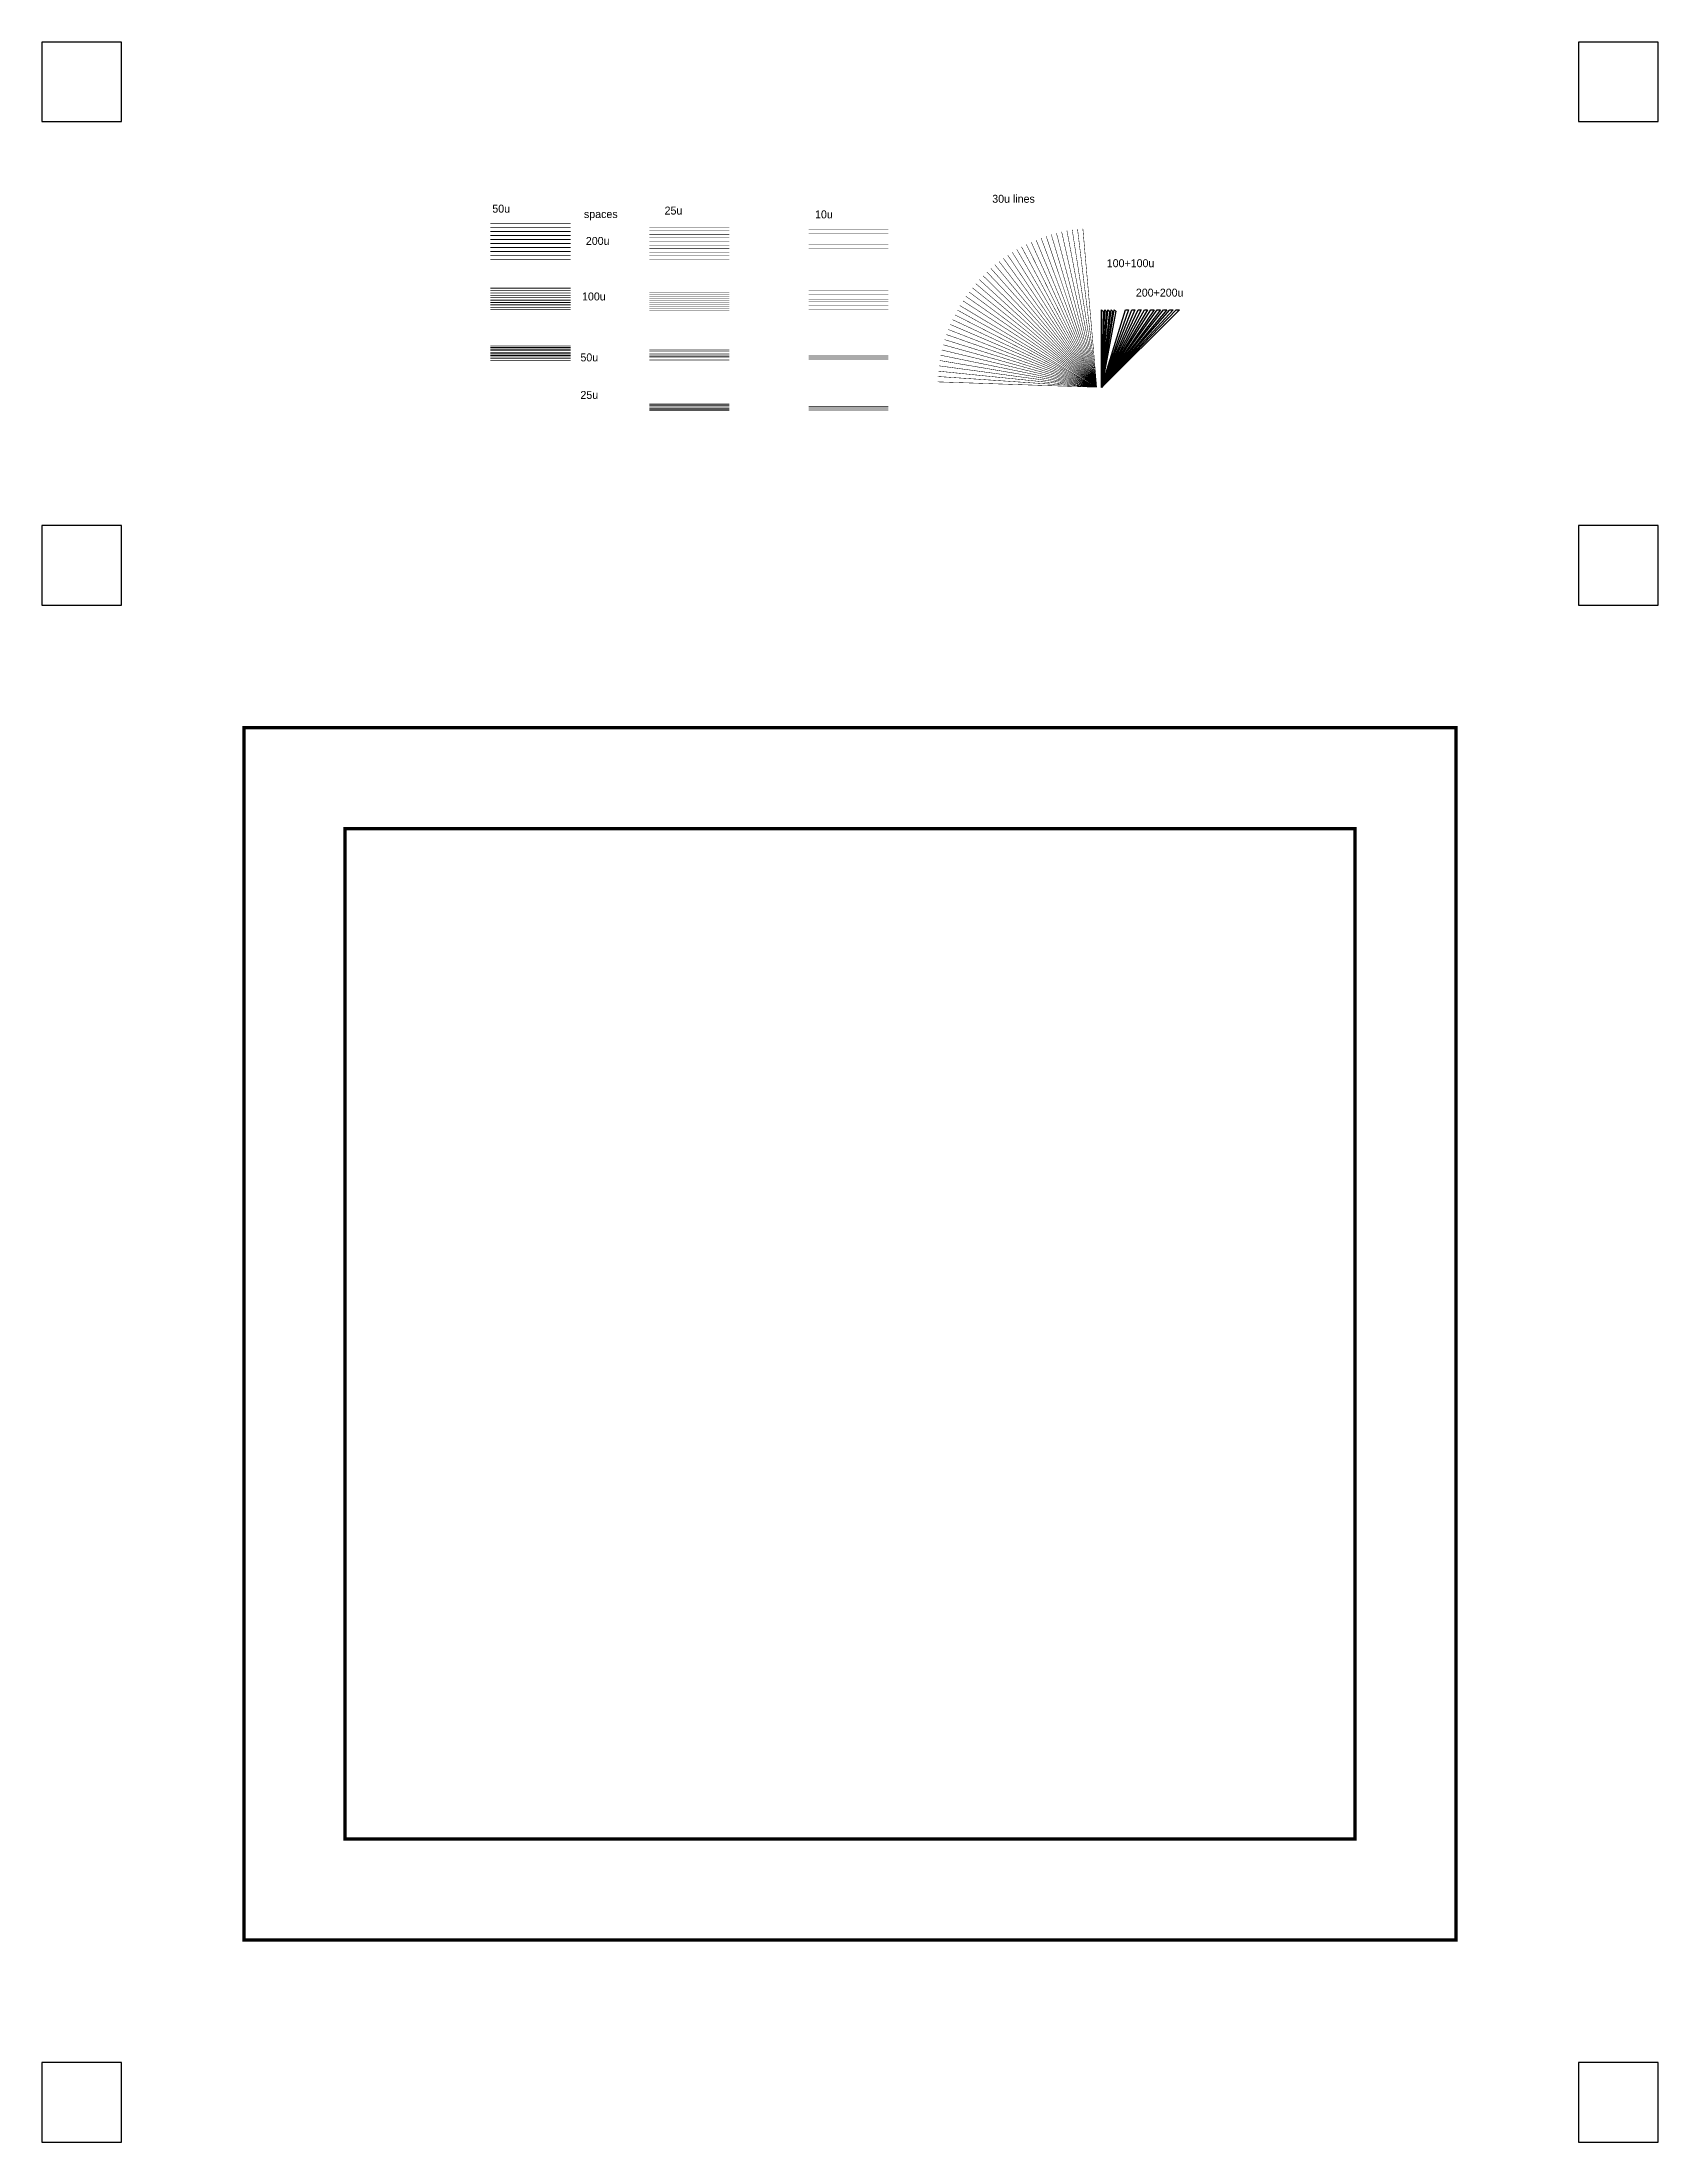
# Model space of a CAD drawing. Extents: x 210 to 215910, y 3135 to 279260.
# Drawn here: x 1697 to 103297, y 3135 to 135135 of the extents above; entities that cross this region are included whole.
import ezdxf
from ezdxf.enums import TextEntityAlignment as Align

# ---------------------------------------------------------------- set-up
doc = ezdxf.new("R2010")
doc.units = 0
doc.layers.add('MASK_CPG_', color=20, linetype='CONTINUOUS')

msp = doc.modelspace()

# ---------------------------------------------------------------- linework, layer by layer
at = {"layer": 'MASK_CPG_'}
for points in [[(1697, 130135), (6697, 130135), (6697, 135135), (1697, 135135)], [(98297, 130135), (103297, 130135), (103297, 135135), (98297, 135135)], [(68310, 113410), (69810, 118310), (70010, 118310)], [(68310, 113410), (68710, 118310), (68810, 118210)], [(68310, 113410), (68510, 118310), (68610, 118210)], [(68310, 113410), (68310, 118310), (68410, 118210)], [(68310, 113410), (70210, 118309), (70410, 118309)], [(68310, 113410), (68910, 118309), (69010, 118209)], [(68310, 113410), (70610, 118308), (70810, 118308)], [(68310, 113410), (69110, 118308), (69210, 118208)], [(68310, 113410), (71010, 118307), (71210, 118307)], [(68310, 113410), (71410, 118306), (71610, 118306)], [(68310, 113410), (71810, 118305), (72010, 118305)], [(68310, 113410), (72210, 118304), (72410, 118304)], [(68310, 113410), (72610, 118303), (72810, 118303)], [(68310, 113410), (73010, 118302), (73210, 118302)], [(1697, 99735), (6697, 99735), (6697, 104735), (1697, 104735)], [(98297, 99735), (103297, 99735), (103297, 104735), (98297, 104735)], [(1697, 3135), (6697, 3135), (6697, 8135), (1697, 8135)], [(98297, 3135), (103297, 3135), (103297, 8135), (98297, 8135)]]:
    msp.add_lwpolyline(points, close=True, dxfattribs=at)
for points, const_width in [([(34925, 123720), (29875, 123720)], 50), ([(34925, 123470), (29875, 123470)], 50), ([(34925, 123220), (29875, 123220)], 50), ([(34925, 122970), (29875, 122970)], 50), ([(44913, 123495), (39887, 123495)], 25), ([(44913, 123270), (39887, 123270)], 25), ([(44913, 123045), (39887, 123045)], 25), ([(44913, 122820), (39887, 122820)], 25), ([(54905, 123585), (49895, 123585)], 10), ([(54905, 123350), (49895, 123350)], 10), ([(54905, 123115), (49895, 123115)], 10), ([(54905, 122880), (49895, 122880)], 10), ([(64510, 122817), (68012, 113429)], 30), ([(64828, 122930), (68012, 113429)], 30), ([(65151, 123032), (68011, 113430)], 30), ([(65475, 123123), (68011, 113429)], 30), ([(65804, 123203), (68011, 113429)], 30), ([(66134, 123272), (68011, 113429)], 30), ([(66467, 123330), (68010, 113429)], 30), ([(66801, 123376), (68011, 113429)], 30), ([(67137, 123411), (68010, 113429)], 30), ([(34925, 122720), (29875, 122720)], 50), ([(34925, 122470), (29875, 122470)], 50), ([(34925, 122220), (29875, 122220)], 50), ([(34925, 121970), (29875, 121970)], 50), ([(34925, 121720), (29875, 121720)], 50), ([(34925, 121470), (29875, 121470)], 50), ([(44913, 122595), (39887, 122595)], 25), ([(44913, 122370), (39887, 122370)], 25), ([(44913, 122145), (39887, 122145)], 25), ([(44913, 121920), (39887, 121920)], 25), ([(44913, 121695), (39887, 121695)], 25), ([(44913, 121470), (39887, 121470)], 25), ([(54905, 122645), (49895, 122645)], 10), ([(54905, 122410), (49895, 122410)], 10), ([(54905, 122175), (49895, 122175)], 10), ([(54905, 121940), (49895, 121940)], 10), ([(54905, 121705), (49895, 121705)], 10), ([(54905, 121470), (49895, 121470)], 10), ([(62136, 121545), (68013, 113430)], 30), ([(62413, 121739), (68012, 113430)], 30), ([(62696, 121923), (68013, 113429)], 30), ([(62985, 122097), (68013, 113430)], 30), ([(63280, 122262), (68012, 113430)], 30), ([(63580, 122416), (68013, 113430)], 30), ([(63886, 122561), (68012, 113429)], 30), ([(64195, 122694), (68012, 113429)], 30), ([(60626, 120200), (68014, 113431)], 30), ([(60858, 120446), (68014, 113430)], 30), ([(61099, 120682), (68013, 113430)], 30), ([(61347, 120911), (68013, 113430)], 30), ([(61603, 121132), (68014, 113430)], 30), ([(61866, 121343), (68013, 113430)], 30), ([(34925, 119660), (29875, 119660)], 50), ([(34925, 119510), (29875, 119510)], 50), ([(34925, 119360), (29875, 119360)], 50), ([(34925, 119210), (29875, 119210)], 50), ([(34925, 119060), (29875, 119060)], 50), ([(34925, 118910), (29875, 118910)], 50), ([(44913, 119405), (39887, 119405)], 25), ([(44913, 119280), (39887, 119280)], 25), ([(44913, 119155), (39887, 119155)], 25), ([(44913, 119030), (39887, 119030)], 25), ([(44913, 118905), (39887, 118905)], 25), ([(54905, 119515), (49895, 119515)], 10), ([(54905, 119380), (49895, 119380)], 10), ([(54905, 119245), (49895, 119245)], 10), ([(54905, 119110), (49895, 119110)], 10), ([(54905, 118975), (49895, 118975)], 10), ([(54905, 118840), (49895, 118840)], 10), ([(59595, 118865), (68015, 113431)], 30), ([(59784, 119146), (68014, 113431)], 30), ([(59981, 119420), (68014, 113431)], 30), ([(60187, 119687), (68014, 113431)], 30), ([(60403, 119948), (68013, 113431)], 30), ([(34925, 118760), (29875, 118760)], 50), ([(34925, 118610), (29875, 118610)], 50), ([(34925, 118460), (29875, 118460)], 50), ([(34925, 118310), (29875, 118310)], 50), ([(44913, 118780), (39887, 118780)], 25), ([(44913, 118655), (39887, 118655)], 25), ([(44913, 118530), (39887, 118530)], 25), ([(44913, 118405), (39887, 118405)], 25), ([(44913, 118280), (39887, 118280)], 25), ([(54905, 118705), (49895, 118705)], 10), ([(54905, 118570), (49895, 118570)], 10), ([(54905, 118435), (49895, 118435)], 10), ([(54905, 118300), (49895, 118300)], 10), ([(58941, 117684), (68015, 113432)], 30), ([(59091, 117988), (68014, 113432)], 30), ([(59249, 118286), (68014, 113432)], 30), ([(59389, 118579), (67986, 113431)], 30), ([(58453, 116426), (68014, 113433)], 30), ([(58559, 116747), (68015, 113432)], 30), ([(58676, 117063), (68015, 113433)], 30), ([(58803, 117377), (68015, 113432)], 30), ([(34925, 116030), (29875, 116030)], 50), ([(34925, 115930), (29875, 115930)], 50), ([(34925, 115830), (29875, 115830)], 50), ([(34925, 115730), (29875, 115730)], 50), ([(34925, 115630), (29875, 115630)], 50), ([(34925, 115530), (29875, 115530)], 50), ([(34925, 115430), (29875, 115430)], 50), ([(34925, 115330), (29875, 115330)], 50), ([(34925, 115230), (29875, 115230)], 50), ([(34925, 115130), (29875, 115130)], 50), ([(44913, 115805), (39887, 115805)], 25), ([(44913, 115730), (39887, 115730)], 25), ([(44913, 115655), (39887, 115655)], 25), ([(44913, 115580), (39887, 115580)], 25), ([(44913, 115505), (39887, 115505)], 25), ([(44913, 115430), (39887, 115430)], 25), ([(44913, 115355), (39887, 115355)], 25), ([(44913, 115280), (39887, 115280)], 25), ([(44913, 115205), (39887, 115205)], 25), ([(44913, 115130), (39887, 115130)], 25), ([(54905, 115715), (49895, 115715)], 10), ([(54905, 115650), (49895, 115650)], 10), ([(54905, 115585), (49895, 115585)], 10), ([(54905, 115520), (49895, 115520)], 10), ([(54905, 115455), (49895, 115455)], 10), ([(54905, 115390), (49895, 115390)], 10), ([(54905, 115325), (49895, 115325)], 10), ([(54905, 115260), (49895, 115260)], 10), ([(54905, 115195), (49895, 115195)], 10), ([(54905, 115130), (49895, 115130)], 10), ([(58137, 115115), (68015, 113433)], 30), ([(58199, 115446), (68015, 113433)], 30), ([(58272, 115776), (68015, 113432)], 30), ([(58358, 116103), (68014, 113433)], 30), ([(58001, 113772), (68015, 113433)], 30), ([(58018, 114109), (68015, 113434)], 30), ([(58046, 114446), (68015, 113433)], 30), ([(58086, 114781), (68015, 113433)], 30), ([(44913, 112410), (39887, 112410)], 25), ([(44913, 112360), (39887, 112360)], 25), ([(44913, 112310), (39887, 112310)], 25), ([(44913, 112260), (39887, 112260)], 25), ([(44913, 112210), (39887, 112210)], 25), ([(54905, 112275), (49895, 112275)], 10), ([(54905, 112240), (49895, 112240)], 10), ([(54905, 112205), (49895, 112205)], 10), ([(44913, 112160), (39887, 112160)], 25), ([(44913, 112110), (39887, 112110)], 25), ([(44913, 112060), (39887, 112060)], 25), ([(44913, 112010), (39887, 112010)], 25), ([(44913, 111960), (39887, 111960)], 25), ([(54905, 112170), (49895, 112170)], 10), ([(54905, 112135), (49895, 112135)], 10), ([(54905, 112100), (49895, 112100)], 10), ([(54905, 112065), (49895, 112065)], 10), ([(54905, 112030), (49895, 112030)], 10), ([(54905, 111995), (49895, 111995)], 10), ([(54905, 111960), (49895, 111960)], 10), ([(14397, 92135), (14397, 15835), (90597, 15835), (90597, 92035), (14297, 92035)], 200), ([(20747, 85785), (20747, 22185), (84247, 22185), (84247, 85685), (20647, 85685)], 200)]:
    msp.add_lwpolyline(points, dxfattribs=dict(at, const_width=const_width))

# ---------------------------------------------------------------- texts
for s, p in [('30u lines', (61440, 125530)), ('50u', (30010, 124910)), ('spaces', (35770, 124570)), ('25u', (40840, 124790)), ('10u', (50300, 124550)), ('200u', (35890, 122880)), ('100+100u', (68640, 121480)), ('100u', (35650, 119390)), ('200+200u', (70470, 119630)), ('50u', (35550, 115560)), ('25u', (35550, 113200))]:
    msp.add_text(s, height=500, dxfattribs=at).set_placement(p, align=Align.TOP_LEFT)

doc.saveas('drawing.dxf')
